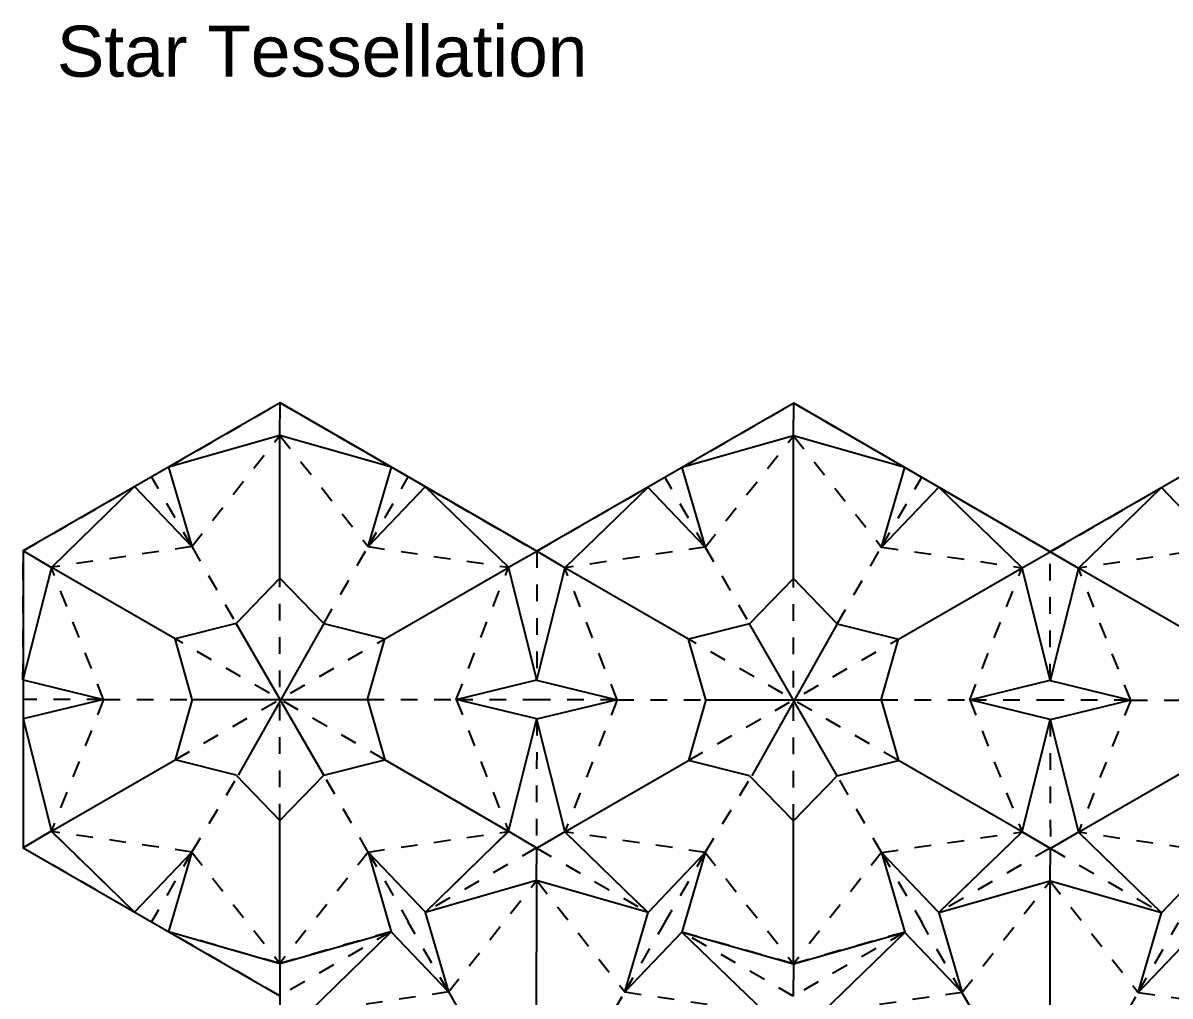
# Model space of a CAD drawing. Extents: x 8 to 204, y -288 to -10.
# Drawn here: x 8.3 to 105.4, y -92.6 to -10.2 of the extents above; entities that cross this region are included whole.
import ezdxf

# ---------------------------------------------------------------- set-up
doc = ezdxf.new("R2010")
doc.units = 0
for name, pattern in [('AI-LINETYPE-1', [2.822222, 1.411111, -1.411111]), ('AI-LINETYPE-100', [2.822222, 1.411111, -1.411111]), ('AI-LINETYPE-101', [2.822222, 1.411111, -1.411111]), ('AI-LINETYPE-102', [2.822222, 1.411111, -1.411111]), ('AI-LINETYPE-103', [2.822222, 1.411111, -1.411111]), ('AI-LINETYPE-104', [2.822222, 1.411111, -1.411111]), ('AI-LINETYPE-105', [2.822222, 1.411111, -1.411111]), ('AI-LINETYPE-106', [2.822222, 1.411111, -1.411111]), ('AI-LINETYPE-107', [2.822222, 1.411111, -1.411111]), ('AI-LINETYPE-108', [2.822222, 1.411111, -1.411111]), ('AI-LINETYPE-109', [2.822222, 1.411111, -1.411111]), ('AI-LINETYPE-110', [2.822222, 1.411111, -1.411111]), ('AI-LINETYPE-111', [2.822222, 1.411111, -1.411111]), ('AI-LINETYPE-112', [2.822222, 1.411111, -1.411111]), ('AI-LINETYPE-113', [2.822222, 1.411111, -1.411111]), ('AI-LINETYPE-114', [2.822222, 1.411111, -1.411111]), ('AI-LINETYPE-115', [2.822222, 1.411111, -1.411111]), ('AI-LINETYPE-116', [2.822222, 1.411111, -1.411111]), ('AI-LINETYPE-117', [2.822222, 1.411111, -1.411111]), ('AI-LINETYPE-118', [2.822222, 1.411111, -1.411111]), ('AI-LINETYPE-119', [2.822222, 1.411111, -1.411111]), ('AI-LINETYPE-120', [2.822222, 1.411111, -1.411111]), ('AI-LINETYPE-121', [2.822222, 1.411111, -1.411111]), ('AI-LINETYPE-122', [2.822222, 1.411111, -1.411111]), ('AI-LINETYPE-123', [2.822222, 1.411111, -1.411111]), ('AI-LINETYPE-124', [2.822222, 1.411111, -1.411111]), ('AI-LINETYPE-125', [2.822222, 1.411111, -1.411111]), ('AI-LINETYPE-126', [2.822222, 1.411111, -1.411111]), ('AI-LINETYPE-127', [2.822222, 1.411111, -1.411111]), ('AI-LINETYPE-128', [2.822222, 1.411111, -1.411111]), ('AI-LINETYPE-129', [2.822222, 1.411111, -1.411111]), ('AI-LINETYPE-130', [2.822222, 1.411111, -1.411111]), ('AI-LINETYPE-131', [2.822222, 1.411111, -1.411111]), ('AI-LINETYPE-132', [2.822222, 1.411111, -1.411111]), ('AI-LINETYPE-133', [2.822222, 1.411111, -1.411111]), ('AI-LINETYPE-134', [2.822222, 1.411111, -1.411111]), ('AI-LINETYPE-135', [2.822222, 1.411111, -1.411111]), ('AI-LINETYPE-136', [2.822222, 1.411111, -1.411111]), ('AI-LINETYPE-137', [2.822222, 1.411111, -1.411111]), ('AI-LINETYPE-138', [2.822222, 1.411111, -1.411111]), ('AI-LINETYPE-139', [2.822222, 1.411111, -1.411111]), ('AI-LINETYPE-140', [2.822222, 1.411111, -1.411111]), ('AI-LINETYPE-141', [2.822222, 1.411111, -1.411111]), ('AI-LINETYPE-142', [2.822222, 1.411111, -1.411111]), ('AI-LINETYPE-143', [2.822222, 1.411111, -1.411111]), ('AI-LINETYPE-144', [2.822222, 1.411111, -1.411111]), ('AI-LINETYPE-145', [2.822222, 1.411111, -1.411111]), ('AI-LINETYPE-146', [2.822222, 1.411111, -1.411111]), ('AI-LINETYPE-147', [2.822222, 1.411111, -1.411111]), ('AI-LINETYPE-148', [2.822222, 1.411111, -1.411111]), ('AI-LINETYPE-149', [2.822222, 1.411111, -1.411111]), ('AI-LINETYPE-150', [2.822222, 1.411111, -1.411111]), ('AI-LINETYPE-151', [2.822222, 1.411111, -1.411111]), ('AI-LINETYPE-152', [2.822222, 1.411111, -1.411111]), ('AI-LINETYPE-153', [2.822222, 1.411111, -1.411111]), ('AI-LINETYPE-154', [2.822222, 1.411111, -1.411111]), ('AI-LINETYPE-18', [2.822222, 1.411111, -1.411111]), ('AI-LINETYPE-19', [2.822222, 1.411111, -1.411111]), ('AI-LINETYPE-20', [2.822222, 1.411111, -1.411111]), ('AI-LINETYPE-21', [2.822222, 1.411111, -1.411111]), ('AI-LINETYPE-242', [2.822222, 1.411111, -1.411111]), ('AI-LINETYPE-251', [2.822222, 1.411111, -1.411111]), ('AI-LINETYPE-253', [2.822222, 1.411111, -1.411111]), ('AI-LINETYPE-254', [2.822222, 1.411111, -1.411111]), ('AI-LINETYPE-256', [2.822222, 1.411111, -1.411111]), ('AI-LINETYPE-261', [2.822222, 1.411111, -1.411111]), ('AI-LINETYPE-262', [2.822222, 1.411111, -1.411111]), ('AI-LINETYPE-265', [2.822222, 1.411111, -1.411111]), ('AI-LINETYPE-27', [2.822222, 1.411111, -1.411111]), ('AI-LINETYPE-270', [2.822222, 1.411111, -1.411111]), ('AI-LINETYPE-271', [2.822222, 1.411111, -1.411111]), ('AI-LINETYPE-272', [2.822222, 1.411111, -1.411111]), ('AI-LINETYPE-273', [2.822222, 1.411111, -1.411111]), ('AI-LINETYPE-274', [2.822222, 1.411111, -1.411111]), ('AI-LINETYPE-285', [2.822222, 1.411111, -1.411111]), ('AI-LINETYPE-294', [2.822222, 1.411111, -1.411111]), ('AI-LINETYPE-296', [2.822222, 1.411111, -1.411111]), ('AI-LINETYPE-297', [2.822222, 1.411111, -1.411111]), ('AI-LINETYPE-299', [2.822222, 1.411111, -1.411111]), ('AI-LINETYPE-304', [2.822222, 1.411111, -1.411111]), ('AI-LINETYPE-305', [2.822222, 1.411111, -1.411111]), ('AI-LINETYPE-308', [2.822222, 1.411111, -1.411111]), ('AI-LINETYPE-315', [2.822222, 1.411111, -1.411111]), ('AI-LINETYPE-316', [2.822222, 1.411111, -1.411111]), ('AI-LINETYPE-317', [2.822222, 1.411111, -1.411111]), ('AI-LINETYPE-318', [2.822222, 1.411111, -1.411111]), ('AI-LINETYPE-34', [2.822222, 1.411111, -1.411111]), ('AI-LINETYPE-37', [2.822222, 1.411111, -1.411111]), ('AI-LINETYPE-77', [2.822222, 1.411111, -1.411111]), ('AI-LINETYPE-78', [2.822222, 1.411111, -1.411111]), ('AI-LINETYPE-79', [2.822222, 1.411111, -1.411111]), ('AI-LINETYPE-80', [2.822222, 1.411111, -1.411111]), ('AI-LINETYPE-81', [2.822222, 1.411111, -1.411111]), ('AI-LINETYPE-82', [2.822222, 1.411111, -1.411111]), ('AI-LINETYPE-83', [2.822222, 1.411111, -1.411111]), ('AI-LINETYPE-84', [2.822222, 1.411111, -1.411111]), ('AI-LINETYPE-85', [2.822222, 1.411111, -1.411111]), ('AI-LINETYPE-86', [2.822222, 1.411111, -1.411111]), ('AI-LINETYPE-87', [2.822222, 1.411111, -1.411111]), ('AI-LINETYPE-88', [2.822222, 1.411111, -1.411111]), ('AI-LINETYPE-89', [2.822222, 1.411111, -1.411111]), ('AI-LINETYPE-9', [2.822222, 1.411111, -1.411111]), ('AI-LINETYPE-90', [2.822222, 1.411111, -1.411111]), ('AI-LINETYPE-91', [2.822222, 1.411111, -1.411111]), ('AI-LINETYPE-92', [2.822222, 1.411111, -1.411111]), ('AI-LINETYPE-93', [2.822222, 1.411111, -1.411111]), ('AI-LINETYPE-94', [2.822222, 1.411111, -1.411111]), ('AI-LINETYPE-95', [2.822222, 1.411111, -1.411111]), ('AI-LINETYPE-96', [2.822222, 1.411111, -1.411111]), ('AI-LINETYPE-97', [2.822222, 1.411111, -1.411111]), ('AI-LINETYPE-98', [2.822222, 1.411111, -1.411111]), ('AI-LINETYPE-99', [2.822222, 1.411111, -1.411111])]:
    doc.linetypes.add(name, pattern=pattern)
for name, color, linetype in [('CUTLINE', 7, 'CONTINUOUS'), ('MOUNTAINLINE', 7, 'CONTINUOUS'), ('TEXT', 7, 'CONTINUOUS'), ('VALLEYLINE', 7, 'CONTINUOUS')]:
    doc.layers.add(name, color=color, linetype=linetype)

# ---------------------------------------------------------------- blocks, each defined once
blk = doc.blocks.new('BLOCK_10')
at = {"layer": 'VALLEYLINE', "color": 29, "linetype": 'AI-LINETYPE-18'}
blk.add_lwpolyline([(102.102, -67.57), (97.671, -56.399)], dxfattribs=at)
blk = doc.blocks.new('BLOCK_11')
at = {"layer": 'VALLEYLINE', "color": 29, "linetype": 'AI-LINETYPE-19'}
blk.add_lwpolyline([(109.566, -54.643), (97.676, -56.391)], dxfattribs=at)
blk = doc.blocks.new('BLOCK_12')
at = {"layer": 'VALLEYLINE', "color": 29, "linetype": 'AI-LINETYPE-20'}
blk.add_lwpolyline([(109.566, -80.495), (97.676, -78.747)], dxfattribs=at)
blk = doc.blocks.new('BLOCK_13')
at = {"layer": 'VALLEYLINE', "color": 29, "linetype": 'AI-LINETYPE-21'}
blk.add_lwpolyline([(102.102, -67.568), (97.671, -78.738)], dxfattribs=at)
blk = doc.blocks.new('BLOCK_26')
at = {"layer": 'VALLEYLINE', "color": 29, "linetype": 'AI-LINETYPE-86'}
blk.add_lwpolyline([(37.533, -80.425), (30.075, -89.848)], dxfattribs=at)
blk = doc.blocks.new('BLOCK_27')
at = {"layer": 'VALLEYLINE', "color": 29, "linetype": 'AI-LINETYPE-87'}
blk.add_lwpolyline([(22.607, -80.425), (30.065, -89.848)], dxfattribs=at)
blk = doc.blocks.new('BLOCK_28')
at = {"layer": 'VALLEYLINE', "color": 29, "linetype": 'AI-LINETYPE-88'}
blk.add_lwpolyline([(44.995, -67.499), (49.426, -78.67)], dxfattribs=at)
blk = doc.blocks.new('BLOCK_29')
at = {"layer": 'VALLEYLINE', "color": 29, "linetype": 'AI-LINETYPE-89'}
blk.add_lwpolyline([(37.531, -80.426), (49.421, -78.678)], dxfattribs=at)
blk = doc.blocks.new('BLOCK_30')
at = {"layer": 'VALLEYLINE', "color": 29, "linetype": 'AI-LINETYPE-90'}
blk.add_lwpolyline([(37.531, -54.574), (49.421, -56.322)], dxfattribs=at)
blk = doc.blocks.new('BLOCK_31')
at = {"layer": 'VALLEYLINE', "color": 29, "linetype": 'AI-LINETYPE-91'}
blk.add_lwpolyline([(44.995, -67.501), (49.426, -56.33)], dxfattribs=at)
blk = doc.blocks.new('BLOCK_32')
at = {"layer": 'VALLEYLINE', "color": 29, "linetype": 'AI-LINETYPE-92'}
blk.add_lwpolyline([(22.607, -54.575), (30.065, -45.152)], dxfattribs=at)
blk = doc.blocks.new('BLOCK_33')
at = {"layer": 'VALLEYLINE', "color": 29, "linetype": 'AI-LINETYPE-93'}
blk.add_lwpolyline([(30.075, -45.152), (37.533, -54.575)], dxfattribs=at)
blk = doc.blocks.new('BLOCK_34')
at = {"layer": 'VALLEYLINE', "color": 29, "linetype": 'AI-LINETYPE-94'}
blk.add_lwpolyline([(15.145, -67.501), (10.714, -56.33)], dxfattribs=at)
blk = doc.blocks.new('BLOCK_35')
at = {"layer": 'VALLEYLINE', "color": 29, "linetype": 'AI-LINETYPE-95'}
blk.add_lwpolyline([(22.609, -54.574), (10.719, -56.322)], dxfattribs=at)
blk = doc.blocks.new('BLOCK_36')
at = {"layer": 'VALLEYLINE', "color": 29, "linetype": 'AI-LINETYPE-96'}
blk.add_lwpolyline([(22.609, -80.426), (10.719, -78.678)], dxfattribs=at)
blk = doc.blocks.new('BLOCK_37')
at = {"layer": 'VALLEYLINE', "color": 29, "linetype": 'AI-LINETYPE-97'}
blk.add_lwpolyline([(15.145, -67.499), (10.714, -78.67)], dxfattribs=at)
blk = doc.blocks.new('BLOCK_38')
at = {"layer": 'VALLEYLINE', "color": 29, "linetype": 'AI-LINETYPE-123'}
blk.add_lwpolyline([(81.012, -80.459), (73.553, -89.882)], dxfattribs=at)
blk = doc.blocks.new('BLOCK_39')
at = {"layer": 'VALLEYLINE', "color": 29, "linetype": 'AI-LINETYPE-124'}
blk.add_lwpolyline([(66.085, -80.459), (73.543, -89.882)], dxfattribs=at)
blk = doc.blocks.new('BLOCK_40')
at = {"layer": 'VALLEYLINE', "color": 29, "linetype": 'AI-LINETYPE-125'}
blk.add_lwpolyline([(88.473, -67.533), (92.904, -78.704)], dxfattribs=at)
blk = doc.blocks.new('BLOCK_41')
at = {"layer": 'VALLEYLINE', "color": 29, "linetype": 'AI-LINETYPE-126'}
blk.add_lwpolyline([(81.01, -80.46), (92.9, -78.713)], dxfattribs=at)
blk = doc.blocks.new('BLOCK_42')
at = {"layer": 'VALLEYLINE', "color": 29, "linetype": 'AI-LINETYPE-127'}
blk.add_lwpolyline([(81.01, -54.608), (92.9, -56.357)], dxfattribs=at)
blk = doc.blocks.new('BLOCK_43')
at = {"layer": 'VALLEYLINE', "color": 29, "linetype": 'AI-LINETYPE-128'}
blk.add_lwpolyline([(88.473, -67.536), (92.904, -56.365)], dxfattribs=at)
blk = doc.blocks.new('BLOCK_44')
at = {"layer": 'VALLEYLINE', "color": 29, "linetype": 'AI-LINETYPE-129'}
blk.add_lwpolyline([(66.085, -54.61), (73.543, -45.187)], dxfattribs=at)
blk = doc.blocks.new('BLOCK_45')
at = {"layer": 'VALLEYLINE', "color": 29, "linetype": 'AI-LINETYPE-130'}
blk.add_lwpolyline([(73.553, -45.187), (81.012, -54.61)], dxfattribs=at)
blk = doc.blocks.new('BLOCK_46')
at = {"layer": 'VALLEYLINE', "color": 29, "linetype": 'AI-LINETYPE-131'}
blk.add_lwpolyline([(58.624, -67.536), (54.192, -56.365)], dxfattribs=at)
blk = doc.blocks.new('BLOCK_47')
at = {"layer": 'VALLEYLINE', "color": 29, "linetype": 'AI-LINETYPE-132'}
blk.add_lwpolyline([(66.087, -54.608), (54.197, -56.356)], dxfattribs=at)
blk = doc.blocks.new('BLOCK_48')
at = {"layer": 'VALLEYLINE', "color": 29, "linetype": 'AI-LINETYPE-133'}
blk.add_lwpolyline([(66.087, -80.46), (54.197, -78.713)], dxfattribs=at)
blk = doc.blocks.new('BLOCK_49')
at = {"layer": 'VALLEYLINE', "color": 29, "linetype": 'AI-LINETYPE-134'}
blk.add_lwpolyline([(58.624, -67.533), (54.192, -78.704)], dxfattribs=at)
blk = doc.blocks.new('BLOCK_78')
at = {"layer": 'VALLEYLINE', "color": 29, "linetype": 'AI-LINETYPE-251'}
blk.add_lwpolyline([(59.266, -92.268), (71.155, -94.016)], dxfattribs=at)
blk = doc.blocks.new('BLOCK_80')
at = {"layer": 'VALLEYLINE', "color": 29, "linetype": 'AI-LINETYPE-253'}
blk.add_lwpolyline([(44.341, -92.269), (51.799, -82.846)], dxfattribs=at)
blk = doc.blocks.new('BLOCK_81')
at = {"layer": 'VALLEYLINE', "color": 29, "linetype": 'AI-LINETYPE-254'}
blk.add_lwpolyline([(51.809, -82.846), (59.268, -92.269)], dxfattribs=at)
blk = doc.blocks.new('BLOCK_83')
at = {"layer": 'VALLEYLINE', "color": 29, "linetype": 'AI-LINETYPE-256'}
blk.add_lwpolyline([(44.343, -92.268), (32.453, -94.016)], dxfattribs=at)
blk = doc.blocks.new('BLOCK_90')
at = {"layer": 'VALLEYLINE', "color": 29, "linetype": 'AI-LINETYPE-294'}
blk.add_lwpolyline([(102.744, -92.302), (114.633, -94.05)], dxfattribs=at)
blk = doc.blocks.new('BLOCK_92')
at = {"layer": 'VALLEYLINE', "color": 29, "linetype": 'AI-LINETYPE-296'}
blk.add_lwpolyline([(87.819, -92.304), (95.278, -82.881)], dxfattribs=at)
blk = doc.blocks.new('BLOCK_93')
at = {"layer": 'VALLEYLINE', "color": 29, "linetype": 'AI-LINETYPE-297'}
blk.add_lwpolyline([(95.288, -82.881), (102.746, -92.304)], dxfattribs=at)
blk = doc.blocks.new('BLOCK_95')
at = {"layer": 'VALLEYLINE', "color": 29, "linetype": 'AI-LINETYPE-299'}
blk.add_lwpolyline([(87.821, -92.302), (75.931, -94.05)], dxfattribs=at)
blk = doc.blocks.new('BLOCK_266')
at = {"layer": 'MOUNTAINLINE', "color": 29}
blk.add_lwpolyline([(33.782, -73.93), (30.07, -77.756)], dxfattribs=at)
blk = doc.blocks.new('BLOCK_267')
at = {"layer": 'MOUNTAINLINE', "color": 29}
blk.add_lwpolyline([(26.358, -73.93), (30.07, -77.756)], dxfattribs=at)
blk = doc.blocks.new('BLOCK_268')
at = {"layer": 'MOUNTAINLINE', "color": 29}
blk.add_lwpolyline([(37.495, -67.5), (38.952, -72.628)], dxfattribs=at)
blk = doc.blocks.new('BLOCK_269')
at = {"layer": 'MOUNTAINLINE', "color": 29}
blk.add_lwpolyline([(33.783, -73.93), (38.952, -72.628)], dxfattribs=at)
blk = doc.blocks.new('BLOCK_270')
at = {"layer": 'MOUNTAINLINE', "color": 29}
blk.add_lwpolyline([(33.783, -61.07), (38.952, -62.372)], dxfattribs=at)
blk = doc.blocks.new('BLOCK_271')
at = {"layer": 'MOUNTAINLINE', "color": 29}
blk.add_lwpolyline([(37.495, -67.5), (38.952, -62.372)], dxfattribs=at)
blk = doc.blocks.new('BLOCK_272')
at = {"layer": 'MOUNTAINLINE', "color": 29}
blk.add_lwpolyline([(26.358, -61.07), (30.07, -57.244)], dxfattribs=at)
blk = doc.blocks.new('BLOCK_273')
at = {"layer": 'MOUNTAINLINE', "color": 29}
blk.add_lwpolyline([(33.782, -61.07), (30.07, -57.244)], dxfattribs=at)
blk = doc.blocks.new('BLOCK_274')
at = {"layer": 'MOUNTAINLINE', "color": 29}
blk.add_lwpolyline([(22.645, -67.5), (21.188, -62.372)], dxfattribs=at)
blk = doc.blocks.new('BLOCK_275')
at = {"layer": 'MOUNTAINLINE', "color": 29}
blk.add_lwpolyline([(26.357, -61.07), (21.188, -62.372)], dxfattribs=at)
blk = doc.blocks.new('BLOCK_276')
at = {"layer": 'MOUNTAINLINE', "color": 29}
blk.add_lwpolyline([(26.357, -73.93), (21.188, -72.628)], dxfattribs=at)
blk = doc.blocks.new('BLOCK_277')
at = {"layer": 'MOUNTAINLINE', "color": 29}
blk.add_lwpolyline([(22.645, -67.5), (21.188, -72.628)], dxfattribs=at)
blk = doc.blocks.new('BLOCK_278')
at = {"layer": 'MOUNTAINLINE', "color": 29}
blk.add_lwpolyline([(77.261, -73.965), (73.548, -77.79)], dxfattribs=at)
blk = doc.blocks.new('BLOCK_279')
at = {"layer": 'MOUNTAINLINE', "color": 29}
blk.add_lwpolyline([(69.836, -73.965), (73.548, -77.79)], dxfattribs=at)
blk = doc.blocks.new('BLOCK_280')
at = {"layer": 'MOUNTAINLINE', "color": 29}
blk.add_lwpolyline([(80.973, -67.535), (82.43, -72.662)], dxfattribs=at)
blk = doc.blocks.new('BLOCK_281')
at = {"layer": 'MOUNTAINLINE', "color": 29}
blk.add_lwpolyline([(77.261, -73.965), (82.43, -72.662)], dxfattribs=at)
blk = doc.blocks.new('BLOCK_282')
at = {"layer": 'MOUNTAINLINE', "color": 29}
blk.add_lwpolyline([(77.261, -61.104), (82.43, -62.407)], dxfattribs=at)
blk = doc.blocks.new('BLOCK_283')
at = {"layer": 'MOUNTAINLINE', "color": 29}
blk.add_lwpolyline([(80.973, -67.534), (82.43, -62.407)], dxfattribs=at)
blk = doc.blocks.new('BLOCK_284')
at = {"layer": 'MOUNTAINLINE', "color": 29}
blk.add_lwpolyline([(69.836, -61.104), (73.548, -57.279)], dxfattribs=at)
blk = doc.blocks.new('BLOCK_285')
at = {"layer": 'MOUNTAINLINE', "color": 29}
blk.add_lwpolyline([(77.261, -61.104), (73.548, -57.279)], dxfattribs=at)
blk = doc.blocks.new('BLOCK_286')
at = {"layer": 'MOUNTAINLINE', "color": 29}
blk.add_lwpolyline([(66.123, -67.534), (64.667, -62.407)], dxfattribs=at)
blk = doc.blocks.new('BLOCK_287')
at = {"layer": 'MOUNTAINLINE', "color": 29}
blk.add_lwpolyline([(69.836, -61.104), (64.667, -62.407)], dxfattribs=at)
blk = doc.blocks.new('BLOCK_288')
at = {"layer": 'MOUNTAINLINE', "color": 29}
blk.add_lwpolyline([(69.836, -73.965), (64.667, -72.662)], dxfattribs=at)
blk = doc.blocks.new('BLOCK_289')
at = {"layer": 'MOUNTAINLINE', "color": 29}
blk.add_lwpolyline([(66.123, -67.535), (64.667, -72.662)], dxfattribs=at)

msp = doc.modelspace()

# ---------------------------------------------------------------- linework, layer by layer
at = {"layer": 'CUTLINE', "color": 29}
for points in [[(30.09, -42.403), (8.336, -54.935), (8.346, -80.063), (30.051, -92.597), (30.08, -117.757), (8.326, -130.288), (8.336, -155.417), (30.06, -167.982)], [(203.974, -168.119), (182.22, -155.522), (182.24, -130.425), (203.964, -117.862), (203.984, -92.766), (182.259, -80.2), (182.25, -55.072), (160.525, -42.506), (138.771, -55.037), (117.046, -42.472), (95.293, -55.003), (73.568, -42.438), (51.814, -54.969), (30.09, -42.403)]]:
    msp.add_lwpolyline(points, dxfattribs=at)
at = {"layer": 'MOUNTAINLINE', "color": 29}
for points in [[(30.065, -45.152), (30.09, -42.403)], [(73.543, -45.187), (73.568, -42.438)], [(39.509, -47.841), (30.065, -45.152), (20.633, -47.84)], [(30.07, -57.244), (30.075, -45.152)], [(82.987, -47.876), (73.543, -45.187), (64.112, -47.875)], [(73.548, -57.279), (73.553, -45.187)], [(20.633, -47.84), (22.609, -54.574), (17.755, -49.496)], [(42.378, -49.497), (37.533, -54.575), (39.509, -47.841)], [(64.112, -47.875), (66.087, -54.608), (61.233, -49.531)], [(85.856, -49.532), (81.012, -54.61), (82.987, -47.876)], [(107.59, -47.909), (109.566, -54.643), (104.712, -49.565)], [(17.765, -49.496), (10.719, -56.336), (8.314, -65.844)], [(51.814, -65.845), (49.421, -56.322), (42.378, -49.497)], [(61.243, -49.531), (54.197, -56.371), (51.792, -65.878)], [(95.293, -65.879), (92.9, -56.357), (85.856, -49.532)], [(104.721, -49.565), (97.676, -56.405), (95.27, -65.912)], [(10.705, -56.33), (8.336, -54.935)], [(49.421, -56.322), (51.814, -54.969)], [(54.183, -56.365), (51.814, -54.969)], [(92.9, -56.357), (95.293, -55.003)], [(97.661, -56.399), (95.293, -55.003)], [(21.188, -62.372), (10.719, -56.336)], [(38.952, -62.372), (49.426, -56.33)], [(64.667, -62.407), (54.197, -56.371)], [(82.43, -62.407), (92.904, -56.365)], [(108.145, -62.441), (97.676, -56.405)], [(33.782, -73.93), (26.358, -61.07)], [(33.783, -61.07), (26.548, -73.93)], [(77.261, -73.965), (69.836, -61.104)], [(77.261, -61.104), (70.027, -73.965)], [(8.326, -65.843), (15.145, -67.501), (8.326, -69.155)], [(51.814, -69.157), (44.995, -67.499), (51.814, -65.845)], [(51.804, -65.877), (58.624, -67.536), (51.804, -69.189)], [(95.293, -69.192), (88.473, -67.533), (95.293, -65.879)], [(95.282, -65.912), (102.102, -67.57), (95.282, -69.224)], [(22.645, -67.5), (37.495, -67.5)], [(66.123, -67.534), (80.973, -67.535)], [(8.326, -69.155), (10.724, -78.667), (17.753, -85.503)], [(42.385, -85.504), (49.426, -78.67), (51.814, -69.157)], [(51.804, -69.189), (54.202, -78.701), (61.231, -85.537)], [(85.863, -85.538), (92.904, -78.704), (95.293, -69.192)], [(95.282, -69.224), (97.681, -78.736), (104.709, -85.571)], [(10.724, -78.667), (21.188, -72.628)], [(49.421, -78.678), (38.952, -72.628)], [(54.202, -78.701), (64.667, -72.662)], [(92.9, -78.713), (82.43, -72.662)], [(97.681, -78.736), (108.145, -72.697)], [(10.714, -78.667), (8.346, -80.063)], [(30.07, -89.856), (30.07, -77.756)], [(73.548, -89.89), (73.548, -77.79)], [(49.426, -78.67), (51.795, -80.065)], [(54.193, -78.702), (51.824, -80.097)], [(92.904, -78.704), (95.273, -80.1)], [(97.671, -78.736), (95.302, -80.132)], [(17.757, -85.511), (22.609, -80.426), (20.631, -87.159)], [(42.385, -85.504), (37.532, -80.426), (39.502, -87.166)], [(51.799, -82.846), (51.824, -80.097)], [(61.236, -85.545), (66.087, -80.46), (64.109, -87.193)], [(85.863, -85.538), (81.01, -80.461), (82.98, -87.2)], [(95.278, -82.881), (95.303, -80.132)], [(104.714, -85.579), (109.566, -80.495), (107.588, -87.227)], [(61.243, -85.535), (51.799, -82.846), (42.367, -85.534)], [(51.804, -94.938), (51.809, -82.846)], [(104.722, -85.57), (95.278, -82.881), (85.846, -85.568)], [(95.283, -94.973), (95.288, -82.881)], [(42.367, -85.534), (44.343, -92.268), (39.489, -87.19)], [(64.112, -87.192), (59.268, -92.269), (61.243, -85.535)], [(85.846, -85.568), (87.821, -92.302), (82.968, -87.225)], [(107.59, -87.226), (102.746, -92.304), (104.722, -85.57)], [(20.631, -87.159), (30.07, -89.856), (39.502, -87.166)], [(39.499, -87.19), (32.453, -94.03), (30.048, -103.538)], [(64.109, -87.193), (73.548, -89.89), (82.98, -87.2)], [(73.549, -103.539), (71.155, -94.016), (64.112, -87.192)], [(82.977, -87.225), (75.931, -94.065), (73.526, -103.572)], [(30.075, -89.848), (30.051, -92.597)], [(73.553, -89.882), (73.529, -92.631)]]:
    msp.add_lwpolyline(points, dxfattribs=at)
at = {"layer": 'VALLEYLINE', "color": 29, "linetype": 'AI-LINETYPE-109'}
msp.add_lwpolyline([(20.633, -47.84), (30.09, -42.403), (39.509, -47.841)], dxfattribs=at)
at = {"layer": 'VALLEYLINE', "color": 29, "linetype": 'AI-LINETYPE-147'}
msp.add_lwpolyline([(64.112, -47.874), (73.568, -42.438), (82.987, -47.876)], dxfattribs=at)
at = {"layer": 'VALLEYLINE', "color": 29, "linetype": 'AI-LINETYPE-110'}
msp.add_lwpolyline([(8.316, -65.843), (8.336, -54.935), (17.755, -49.496)], dxfattribs=at)
at = {"layer": 'VALLEYLINE', "color": 29, "linetype": 'AI-LINETYPE-101'}
msp.add_lwpolyline([(22.607, -54.575), (19.193, -48.666)], dxfattribs=at)
at = {"layer": 'VALLEYLINE', "color": 29, "linetype": 'AI-LINETYPE-100'}
msp.add_lwpolyline([(37.533, -54.575), (40.942, -48.663)], dxfattribs=at)
at = {"layer": 'VALLEYLINE', "color": 29, "linetype": 'AI-LINETYPE-108'}
msp.add_lwpolyline([(42.378, -49.497), (51.814, -54.969), (51.814, -65.845)], dxfattribs=at)
at = {"layer": 'VALLEYLINE', "color": 29, "linetype": 'AI-LINETYPE-148'}
msp.add_lwpolyline([(51.814, -54.969), (61.233, -49.531)], dxfattribs=at)
at = {"layer": 'VALLEYLINE', "color": 29, "linetype": 'AI-LINETYPE-138'}
msp.add_lwpolyline([(66.085, -54.61), (62.671, -48.7)], dxfattribs=at)
at = {"layer": 'VALLEYLINE', "color": 29, "linetype": 'AI-LINETYPE-137'}
msp.add_lwpolyline([(81.012, -54.61), (84.421, -48.697)], dxfattribs=at)
at = {"layer": 'VALLEYLINE', "color": 29, "linetype": 'AI-LINETYPE-146'}
msp.add_lwpolyline([(85.856, -49.532), (95.293, -55.003)], dxfattribs=at)
at = {"layer": 'VALLEYLINE', "color": 29, "linetype": 'AI-LINETYPE-34'}
msp.add_lwpolyline([(95.273, -65.911), (95.293, -55.003), (104.712, -49.565)], dxfattribs=at)
at = {"layer": 'VALLEYLINE', "color": 29, "linetype": 'AI-LINETYPE-104'}
msp.add_lwpolyline([(22.607, -54.575), (26.357, -61.07)], dxfattribs=at)
at = {"layer": 'VALLEYLINE', "color": 29, "linetype": 'AI-LINETYPE-81'}
msp.add_lwpolyline([(33.783, -61.07), (37.533, -54.575)], dxfattribs=at)
at = {"layer": 'VALLEYLINE', "color": 29, "linetype": 'AI-LINETYPE-141'}
msp.add_lwpolyline([(66.085, -54.61), (69.836, -61.104)], dxfattribs=at)
at = {"layer": 'VALLEYLINE', "color": 29, "linetype": 'AI-LINETYPE-118'}
msp.add_lwpolyline([(77.261, -61.104), (81.012, -54.61)], dxfattribs=at)
at = {"layer": 'VALLEYLINE', "color": 29, "linetype": 'AI-LINETYPE-106'}
msp.add_lwpolyline([(30.07, -77.756), (30.07, -57.244)], dxfattribs=at)
at = {"layer": 'VALLEYLINE', "color": 29, "linetype": 'AI-LINETYPE-143'}
msp.add_lwpolyline([(73.548, -77.79), (73.548, -57.279)], dxfattribs=at)
at = {"layer": 'VALLEYLINE', "color": 29, "linetype": 'AI-LINETYPE-105'}
msp.add_lwpolyline([(21.188, -72.628), (38.952, -62.372)], dxfattribs=at)
at = {"layer": 'VALLEYLINE', "color": 29, "linetype": 'AI-LINETYPE-107'}
msp.add_lwpolyline([(38.952, -72.628), (21.188, -62.372)], dxfattribs=at)
at = {"layer": 'VALLEYLINE', "color": 29, "linetype": 'AI-LINETYPE-142'}
msp.add_lwpolyline([(64.667, -72.662), (82.43, -62.407)], dxfattribs=at)
at = {"layer": 'VALLEYLINE', "color": 29, "linetype": 'AI-LINETYPE-144'}
msp.add_lwpolyline([(82.43, -72.662), (64.667, -62.407)], dxfattribs=at)
at = {"layer": 'VALLEYLINE', "color": 29, "linetype": 'AI-LINETYPE-149'}
msp.add_lwpolyline([(51.795, -65.877), (51.795, -65.877)], dxfattribs=at)
at = {"layer": 'VALLEYLINE', "color": 29, "linetype": 'AI-LINETYPE-145'}
msp.add_lwpolyline([(95.293, -65.879), (95.293, -65.879)], dxfattribs=at)
at = {"layer": 'VALLEYLINE', "color": 29, "linetype": 'AI-LINETYPE-103'}
msp.add_lwpolyline([(15.145, -67.501), (8.314, -67.499)], dxfattribs=at)
at = {"layer": 'VALLEYLINE', "color": 29, "linetype": 'AI-LINETYPE-85'}
msp.add_lwpolyline([(15.145, -67.501), (22.645, -67.5)], dxfattribs=at)
at = {"layer": 'VALLEYLINE', "color": 29, "linetype": 'AI-LINETYPE-82'}
msp.add_lwpolyline([(37.495, -67.5), (44.995, -67.501)], dxfattribs=at)
at = {"layer": 'VALLEYLINE', "color": 29, "linetype": 'AI-LINETYPE-99'}
msp.add_lwpolyline([(44.995, -67.499), (51.812, -67.504)], dxfattribs=at)
at = {"layer": 'VALLEYLINE', "color": 29, "linetype": 'AI-LINETYPE-140'}
msp.add_lwpolyline([(58.624, -67.536), (51.792, -67.533)], dxfattribs=at)
at = {"layer": 'VALLEYLINE', "color": 29, "linetype": 'AI-LINETYPE-122'}
msp.add_lwpolyline([(58.624, -67.536), (66.123, -67.534)], dxfattribs=at)
at = {"layer": 'VALLEYLINE', "color": 29, "linetype": 'AI-LINETYPE-119'}
msp.add_lwpolyline([(80.973, -67.535), (88.473, -67.536)], dxfattribs=at)
at = {"layer": 'VALLEYLINE', "color": 29, "linetype": 'AI-LINETYPE-136'}
msp.add_lwpolyline([(88.473, -67.533), (95.29, -67.539)], dxfattribs=at)
at = {"layer": 'VALLEYLINE', "color": 29, "linetype": 'AI-LINETYPE-27'}
msp.add_lwpolyline([(102.102, -67.57), (95.27, -67.567)], dxfattribs=at)
at = {"layer": 'VALLEYLINE', "color": 29, "linetype": 'AI-LINETYPE-9'}
msp.add_lwpolyline([(102.102, -67.57), (109.602, -67.569)], dxfattribs=at)
at = {"layer": 'VALLEYLINE', "color": 29, "linetype": 'AI-LINETYPE-113'}
msp.add_lwpolyline([(8.326, -69.155), (8.346, -80.063), (17.765, -85.501)], dxfattribs=at)
at = {"layer": 'VALLEYLINE', "color": 29, "linetype": 'AI-LINETYPE-112'}
msp.add_lwpolyline([(51.814, -69.157), (51.795, -80.065), (42.376, -85.504)], dxfattribs=at)
at = {"layer": 'VALLEYLINE', "color": 29, "linetype": 'AI-LINETYPE-154'}
msp.add_lwpolyline([(51.804, -69.189), (51.804, -69.189)], dxfattribs=at)
at = {"layer": 'VALLEYLINE', "color": 29, "linetype": 'AI-LINETYPE-37'}
msp.add_lwpolyline([(95.282, -69.224), (95.302, -80.132), (104.721, -85.57)], dxfattribs=at)
at = {"layer": 'VALLEYLINE', "color": 29, "linetype": 'AI-LINETYPE-152'}
msp.add_lwpolyline([(95.293, -69.192), (95.293, -69.192)], dxfattribs=at)
at = {"layer": 'VALLEYLINE', "color": 29, "linetype": 'AI-LINETYPE-84'}
msp.add_lwpolyline([(22.607, -80.425), (26.548, -73.93)], dxfattribs=at)
at = {"layer": 'VALLEYLINE', "color": 29, "linetype": 'AI-LINETYPE-83'}
msp.add_lwpolyline([(37.532, -80.426), (33.782, -73.93)], dxfattribs=at)
at = {"layer": 'VALLEYLINE', "color": 29, "linetype": 'AI-LINETYPE-121'}
msp.add_lwpolyline([(66.085, -80.459), (70.027, -73.965)], dxfattribs=at)
at = {"layer": 'VALLEYLINE', "color": 29, "linetype": 'AI-LINETYPE-120'}
msp.add_lwpolyline([(81.01, -80.461), (77.261, -73.965)], dxfattribs=at)
at = {"layer": 'VALLEYLINE', "color": 29, "linetype": 'AI-LINETYPE-77'}
msp.add_lwpolyline([(17.767, -85.511), (10.719, -78.678)], dxfattribs=at)
at = {"layer": 'VALLEYLINE', "color": 29, "linetype": 'AI-LINETYPE-80'}
msp.add_lwpolyline([(49.431, -78.678), (42.385, -85.504)], dxfattribs=at)
at = {"layer": 'VALLEYLINE', "color": 29, "linetype": 'AI-LINETYPE-114'}
msp.add_lwpolyline([(61.246, -85.545), (54.197, -78.713)], dxfattribs=at)
at = {"layer": 'VALLEYLINE', "color": 29, "linetype": 'AI-LINETYPE-117'}
msp.add_lwpolyline([(92.909, -78.713), (85.863, -85.538)], dxfattribs=at)
at = {"layer": 'VALLEYLINE', "color": 29, "linetype": 'AI-LINETYPE-1'}
msp.add_lwpolyline([(104.724, -85.579), (97.676, -78.747)], dxfattribs=at)
at = {"layer": 'VALLEYLINE', "color": 29, "linetype": 'AI-LINETYPE-102'}
msp.add_lwpolyline([(22.609, -80.426), (19.193, -86.334)], dxfattribs=at)
at = {"layer": 'VALLEYLINE', "color": 29, "linetype": 'AI-LINETYPE-98'}
msp.add_lwpolyline([(37.532, -80.426), (40.942, -86.334)], dxfattribs=at)
at = {"layer": 'VALLEYLINE', "color": 29, "linetype": 'AI-LINETYPE-153'}
msp.add_lwpolyline([(51.824, -80.097), (61.243, -85.536)], dxfattribs=at)
at = {"layer": 'VALLEYLINE', "color": 29, "linetype": 'AI-LINETYPE-272'}
msp.add_lwpolyline([(51.824, -80.097), (51.824, -80.097)], dxfattribs=at)
at = {"layer": 'VALLEYLINE', "color": 29, "linetype": 'AI-LINETYPE-139'}
msp.add_lwpolyline([(66.087, -80.46), (62.671, -86.368)], dxfattribs=at)
at = {"layer": 'VALLEYLINE', "color": 29, "linetype": 'AI-LINETYPE-135'}
msp.add_lwpolyline([(81.01, -80.461), (84.421, -86.368)], dxfattribs=at)
at = {"layer": 'VALLEYLINE', "color": 29, "linetype": 'AI-LINETYPE-151'}
msp.add_lwpolyline([(95.273, -80.1), (85.854, -85.538)], dxfattribs=at)
at = {"layer": 'VALLEYLINE', "color": 29, "linetype": 'AI-LINETYPE-316'}
msp.add_lwpolyline([(95.303, -80.132), (95.303, -80.132)], dxfattribs=at)
at = {"layer": 'VALLEYLINE', "color": 29, "linetype": 'AI-LINETYPE-262'}
msp.add_lwpolyline([(44.341, -92.269), (40.927, -86.36)], dxfattribs=at)
at = {"layer": 'VALLEYLINE', "color": 29, "linetype": 'AI-LINETYPE-273'}
msp.add_lwpolyline([(42.367, -85.534), (42.367, -85.534)], dxfattribs=at)
at = {"layer": 'VALLEYLINE', "color": 29, "linetype": 'AI-LINETYPE-261'}
msp.add_lwpolyline([(59.268, -92.269), (62.676, -86.357)], dxfattribs=at)
at = {"layer": 'VALLEYLINE', "color": 29, "linetype": 'AI-LINETYPE-271'}
msp.add_lwpolyline([(61.243, -85.535), (61.243, -85.535)], dxfattribs=at)
at = {"layer": 'VALLEYLINE', "color": 29, "linetype": 'AI-LINETYPE-305'}
msp.add_lwpolyline([(87.819, -92.304), (84.406, -86.394)], dxfattribs=at)
at = {"layer": 'VALLEYLINE', "color": 29, "linetype": 'AI-LINETYPE-317'}
msp.add_lwpolyline([(85.846, -85.568), (85.846, -85.568)], dxfattribs=at)
at = {"layer": 'VALLEYLINE', "color": 29, "linetype": 'AI-LINETYPE-304'}
msp.add_lwpolyline([(102.746, -92.304), (106.154, -86.391)], dxfattribs=at)
at = {"layer": 'VALLEYLINE', "color": 29, "linetype": 'AI-LINETYPE-315'}
msp.add_lwpolyline([(104.722, -85.57), (104.722, -85.57)], dxfattribs=at)
at = {"layer": 'VALLEYLINE', "color": 29, "linetype": 'AI-LINETYPE-111'}
msp.add_lwpolyline([(39.507, -87.16), (30.051, -92.597), (20.631, -87.159)], dxfattribs=at)
at = {"layer": 'VALLEYLINE', "color": 29, "linetype": 'AI-LINETYPE-78'}
msp.add_lwpolyline([(30.07, -89.856), (20.636, -87.167)], dxfattribs=at)
at = {"layer": 'VALLEYLINE', "color": 29, "linetype": 'AI-LINETYPE-79'}
msp.add_lwpolyline([(39.516, -87.16), (30.075, -89.848)], dxfattribs=at)
at = {"layer": 'VALLEYLINE', "color": 29, "linetype": 'AI-LINETYPE-274'}
msp.add_lwpolyline([(39.489, -87.19), (39.489, -87.19)], dxfattribs=at)
at = {"layer": 'VALLEYLINE', "color": 29, "linetype": 'AI-LINETYPE-150'}
msp.add_lwpolyline([(82.985, -87.194), (73.529, -92.631), (64.109, -87.193)], dxfattribs=at)
at = {"layer": 'VALLEYLINE', "color": 29, "linetype": 'AI-LINETYPE-270'}
msp.add_lwpolyline([(64.112, -87.192), (64.112, -87.192)], dxfattribs=at)
at = {"layer": 'VALLEYLINE', "color": 29, "linetype": 'AI-LINETYPE-115'}
msp.add_lwpolyline([(73.548, -89.89), (64.114, -87.201)], dxfattribs=at)
at = {"layer": 'VALLEYLINE', "color": 29, "linetype": 'AI-LINETYPE-116'}
msp.add_lwpolyline([(82.995, -87.194), (73.553, -89.882)], dxfattribs=at)
at = {"layer": 'VALLEYLINE', "color": 29, "linetype": 'AI-LINETYPE-318'}
msp.add_lwpolyline([(82.968, -87.225), (82.968, -87.225)], dxfattribs=at)
at = {"layer": 'VALLEYLINE', "color": 29, "linetype": 'AI-LINETYPE-265'}
msp.add_lwpolyline([(44.341, -92.269), (48.091, -98.764)], dxfattribs=at)
at = {"layer": 'VALLEYLINE', "color": 29, "linetype": 'AI-LINETYPE-242'}
msp.add_lwpolyline([(55.517, -98.764), (59.268, -92.269)], dxfattribs=at)
at = {"layer": 'VALLEYLINE', "color": 29, "linetype": 'AI-LINETYPE-308'}
msp.add_lwpolyline([(87.819, -92.304), (91.57, -98.798)], dxfattribs=at)
at = {"layer": 'VALLEYLINE', "color": 29, "linetype": 'AI-LINETYPE-285'}
msp.add_lwpolyline([(98.995, -98.798), (102.746, -92.304)], dxfattribs=at)

# ---------------------------------------------------------------- block references
at = {"layer": 'MOUNTAINLINE'}
for name in ['BLOCK_272', 'BLOCK_273', 'BLOCK_284', 'BLOCK_285', 'BLOCK_275', 'BLOCK_270', 'BLOCK_287', 'BLOCK_282', 'BLOCK_274', 'BLOCK_271', 'BLOCK_286', 'BLOCK_283', 'BLOCK_277', 'BLOCK_268', 'BLOCK_289', 'BLOCK_280', 'BLOCK_276', 'BLOCK_269', 'BLOCK_288', 'BLOCK_281', 'BLOCK_267', 'BLOCK_266', 'BLOCK_279', 'BLOCK_278']:
    msp.add_blockref(name, (0, 0), dxfattribs=at)
at = {"layer": 'VALLEYLINE'}
for name in ['BLOCK_32', 'BLOCK_33', 'BLOCK_44', 'BLOCK_45', 'BLOCK_35', 'BLOCK_30', 'BLOCK_47', 'BLOCK_42', 'BLOCK_11', 'BLOCK_34', 'BLOCK_31', 'BLOCK_46', 'BLOCK_43', 'BLOCK_10', 'BLOCK_37', 'BLOCK_28', 'BLOCK_49', 'BLOCK_40', 'BLOCK_13', 'BLOCK_36', 'BLOCK_29', 'BLOCK_48', 'BLOCK_41', 'BLOCK_12', 'BLOCK_27', 'BLOCK_26', 'BLOCK_39', 'BLOCK_38', 'BLOCK_80', 'BLOCK_81', 'BLOCK_92', 'BLOCK_93', 'BLOCK_83', 'BLOCK_78', 'BLOCK_95', 'BLOCK_90']:
    msp.add_blockref(name, (0, 0), dxfattribs=at)

# ---------------------------------------------------------------- texts
at = {"layer": 'TEXT', "color": 7, "insert": (11.187, -14.855), "char_height": 4.318, "attachment_point": 7}
msp.add_mtext('\\fArial|b0|i0|c0|p34;\\W1;Star Tessellation', dxfattribs=at)

doc.saveas('drawing.dxf')
